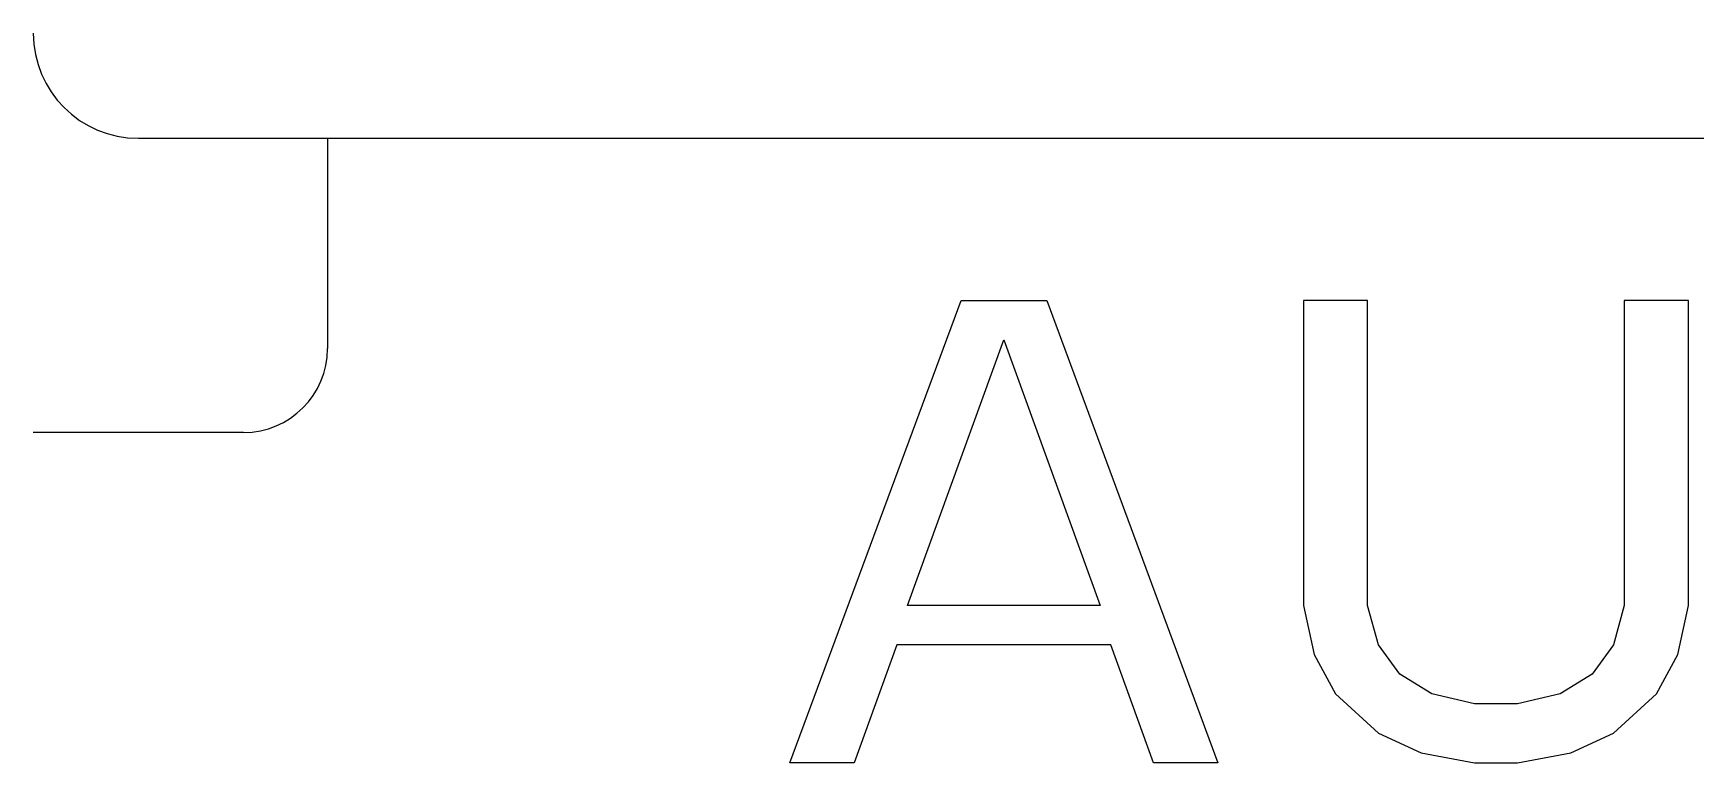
# Model space of a CAD drawing. Extents: x 10 to 622, y -523 to 292.
# Drawn here: x 285.354 to 286.955, y 101.167 to 101.87 of the extents above; entities that cross this region are included whole.
import ezdxf

# ---------------------------------------------------------------- set-up
doc = ezdxf.new("R2010")
doc.units = 0
doc.header["$LTSCALE"] = 5
doc.header["$MEASUREMENT"] = 0
doc.layers.get('0').update_dxf_attribs({"linetype": 'CONTINUOUS'})

msp = doc.modelspace()

# ---------------------------------------------------------------- linework, layer by layer
at = {"color": 7, "linetype": 'Continuous'}
for p, q in [((285.4554, 101.7691), (288.2901, 101.7691)), ((285.6376, 101.7691), (285.6376, 101.5666)), ((286.0829, 101.1674), (286.2477, 101.6128)), ((286.2477, 101.6128), (286.3301, 101.6128)), ((286.3301, 101.6128), (286.4949, 101.1674)), ((286.5774, 101.6128), (286.5774, 101.319)), ((286.6392, 101.6128), (286.5774, 101.6128)), ((286.6392, 101.319), (286.6392, 101.6128)), ((286.8864, 101.6128), (286.8864, 101.319)), ((286.9482, 101.6128), (286.8864, 101.6128)), ((286.9482, 101.319), (286.9482, 101.6128)), ((286.1962, 101.319), (286.2889, 101.5749)), ((286.2889, 101.5749), (286.3816, 101.319)), ((285.5566, 101.4856), (285.3541, 101.4856)), ((286.3816, 101.319), (286.1962, 101.319)), ((286.5774, 101.319), (286.5877, 101.2716)), ((286.6495, 101.2811), (286.6392, 101.319)), ((286.8864, 101.319), (286.8761, 101.2811)), ((286.9379, 101.2716), (286.9482, 101.319)), ((286.1859, 101.2811), (286.1447, 101.1674)), ((286.3919, 101.2811), (286.1859, 101.2811)), ((286.4331, 101.1674), (286.3919, 101.2811)), ((286.5877, 101.2716), (286.6083, 101.2337)), ((286.6701, 101.2527), (286.6495, 101.2811)), ((286.8761, 101.2811), (286.8555, 101.2527)), ((286.9173, 101.2337), (286.9379, 101.2716)), ((286.701, 101.2337), (286.6701, 101.2527)), ((286.8555, 101.2527), (286.8246, 101.2337)), ((286.6083, 101.2337), (286.6495, 101.1958)), ((286.7422, 101.2242), (286.701, 101.2337)), ((286.7834, 101.2242), (286.7422, 101.2242)), ((286.8246, 101.2337), (286.7834, 101.2242)), ((286.8761, 101.1958), (286.9173, 101.2337)), ((286.6495, 101.1958), (286.6907, 101.1769)), ((286.8349, 101.1769), (286.8761, 101.1958)), ((286.6907, 101.1769), (286.7422, 101.1674)), ((286.7834, 101.1674), (286.8349, 101.1769)), ((286.1447, 101.1674), (286.0829, 101.1674)), ((286.4949, 101.1674), (286.4331, 101.1674)), ((286.7422, 101.1674), (286.7834, 101.1674))]:
    msp.add_line(p, q, dxfattribs=at)
for centre, radius, start, end in [((285.4554, 101.8703), 0.1012, 180, 270), ((285.5566, 101.5666), 0.081, 270, 0)]:
    msp.add_arc(centre, radius, start, end, dxfattribs=at)

doc.saveas('drawing.dxf')
